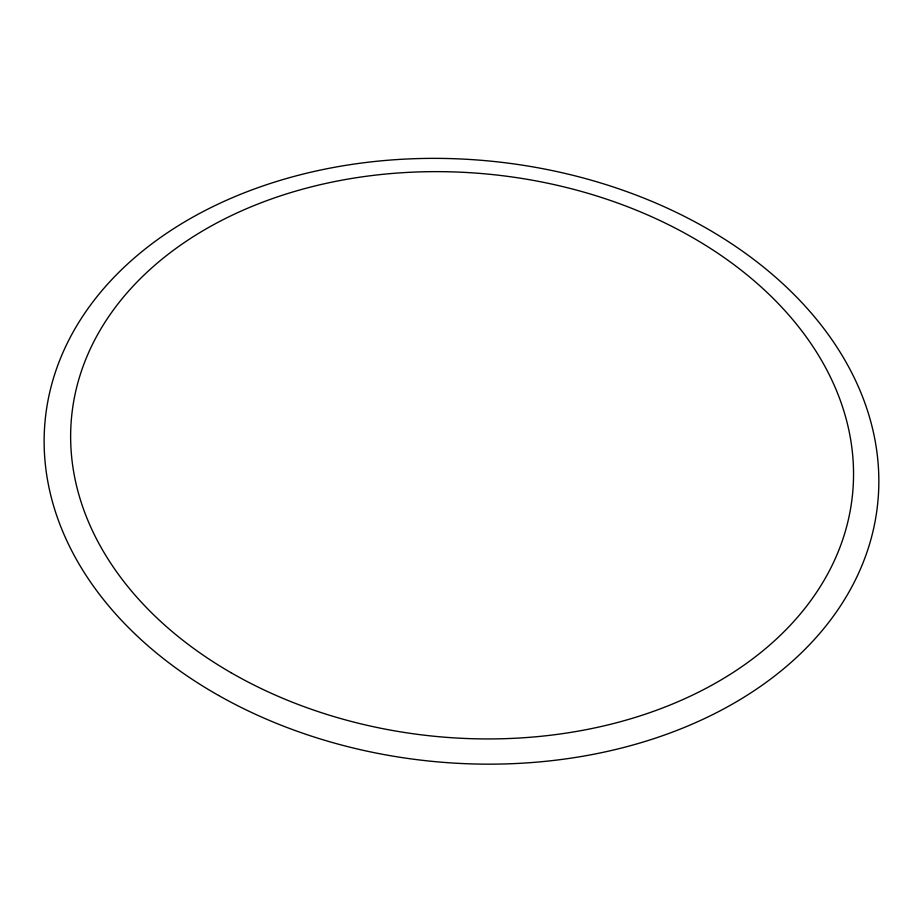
<?xml version="1.0" encoding="UTF-8"?>
<svg xmlns="http://www.w3.org/2000/svg" width="923" height="923" viewBox="0 0 923 923"><rect width="100%" height="100%" fill="white"/><g stroke="black" fill="none" stroke-linecap="round" stroke-linejoin="round"><path stroke-width="1.38" d="M218.578 695.446A418.338 301.521 5.7 0 0 876.85 510.546A418.338 301.521 5.7 0 0 289.061 177.793A418.338 301.521 5.7 0 0 218.578 695.446M231.015 672.682A392.39 282.357 5.7 0 0 851.271 504.373A392.39 282.357 5.7 0 0 303.979 188.8A392.39 282.357 5.7 0 0 231.015 672.682"/></g></svg>
